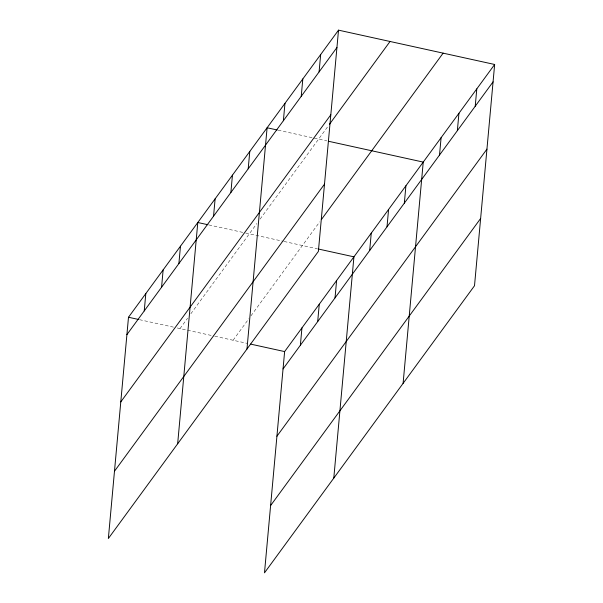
<?xml version="1.0" encoding="UTF-8"?>
<svg xmlns="http://www.w3.org/2000/svg" width="603" height="603" viewBox="0 0 603 603"><rect width="100%" height="100%" fill="white"/><g stroke="black" fill="none" stroke-linecap="round" stroke-linejoin="round"><path stroke-width="0.45" stroke-dasharray="3.02 2.26" d="M180.011 328.582L187.593 318.218M190.842 313.779L256.901 223.472M260.149 219.032L328.371 125.778M233.097 340.25L248.798 318.783M250.969 315.821L319.733 221.821M278.149 130.195L326.871 140.906M208.842 224.934L244.72 232.826M245.64 233.029L283.184 241.283M284.103 241.486L317.125 248.745M139.527 319.68L173.574 327.165M177.252 327.972L213.877 336.022M214.789 336.225L246.898 343.288"/><path stroke-width="0.9" d="M338.517 30.15L128.492 317.253L108.352 538.524L318.376 251.421L338.517 30.15L494.648 64.476L474.508 285.747L264.483 572.85L284.624 351.579L494.648 64.476M144.238 310.929L145.813 293.563M161.566 287.247L163.142 269.88M178.887 263.564L180.47 246.19M177.659 443.778L197.799 222.507L207.922 224.731M213.545 216.191L215.128 198.824M230.874 192.508L232.449 175.134M248.202 168.817L249.778 151.451M246.974 349.031L267.106 127.761L277.229 129.992M283.38 120.728L284.963 103.362M301.229 96.322L302.812 78.955M319.085 71.923L320.668 54.556M300.369 345.263L301.945 327.896M317.698 321.572L319.273 304.206M335.019 297.89L336.602 280.523M333.791 478.104L353.931 256.833L318.045 248.949M369.677 250.516L371.26 233.15M387.005 226.834L388.581 209.467M404.334 203.143L405.909 185.777M403.098 383.365L423.238 162.094L328.695 141.306M439.512 155.054L441.095 137.688M457.36 130.655L458.943 113.289M475.217 106.249L476.8 88.882M126.909 334.62L336.934 47.516M120.781 401.907L330.813 114.804M329.449 124.301L390.043 41.479M114.472 471.237L324.504 184.134M321.361 219.598L443.122 53.147M283.041 368.946L493.066 81.85M276.913 436.233L486.945 149.137M270.604 505.563L480.636 218.459M128.492 317.253L138.607 319.477M250.577 344.094L284.624 351.579"/></g></svg>
